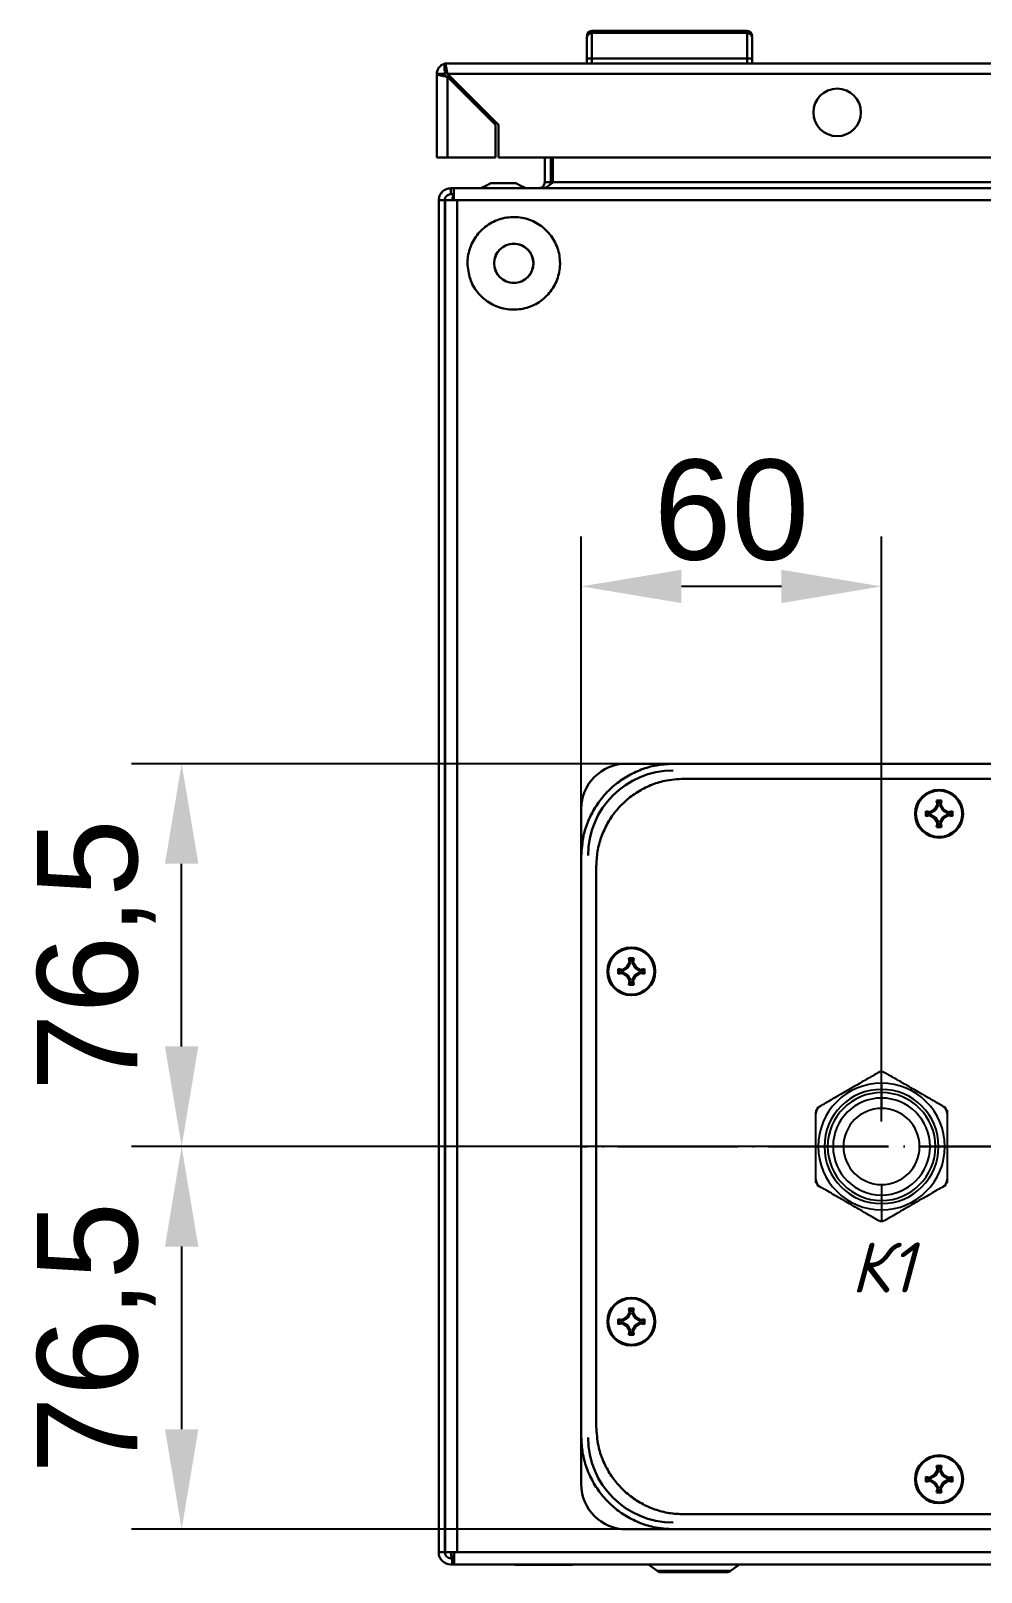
# Model space of a CAD drawing. Header units: millimetres. Extents: x 0 to 53000, y -591 to 24400.
# Drawn here: x 4504.2 to 4694.1, y 2102.2 to 2410.2 of the extents above; entities that cross this region are included whole.
import ezdxf

# ---------------------------------------------------------------- set-up
doc = ezdxf.new("R2010")
doc.units = ezdxf.units.MM
doc.linetypes.add('ACAD_ISO04W100', pattern=[30, 24, -3, 0, -3])
for name, color, linetype in [('MAIN-1', 7, 'Continuous'), ('MAIN-2', 7, 'Continuous'), ('размеры', 3, 'Continuous')]:
    doc.layers.add(name, color=color, linetype=linetype)
doc.layers.add('Осевые центральные', color=5, linetype='ACAD_ISO04W100', lineweight=30)
doc.layers.add('Основная', color=7, linetype='Continuous', lineweight=30)
doc.styles.get("Standard").update_dxf_attribs({"font": 'arial.ttf'})
doc.styles.add('текст', font='isocpeui.ttf')
doc.dimstyles.new('ISO2', dxfattribs={"dimtxt": 20, "dimasz": 20, "dimexe": 10, "dimexo": 5, "dimgap": 5, "dimtad": 1, "dimdec": 4, "dimdsep": 46, "dimlunit": 6, "dimtxsty": 'Standard', "dimcen": 20, "dimadec": 0, "dimazin": 0, "dimtfac": 1, "dimtdec": 4, "dimtmove": 0, "dimatfit": 3, "dimfxl": 1, "dimtolj": 1, "dimtzin": 0, "dimarcsym": 0})

# ---------------------------------------------------------------- blocks, each defined once
blk = doc.blocks.new('*U329')
at = {"layer": 'MAIN-1'}
for p, q in [((-4.62, 12.48), (-4.94, 12.29)), ((-4.3, 12.67), (-4.62, 12.48)), ((-3.98, 12.85), (-4.3, 12.67)), ((-3.66, 13.03), (-3.98, 12.85)), ((-3.35, 13.21), (-3.66, 13.03)), ((-3.04, 13.39), (-3.35, 13.21)), ((-2.73, 13.57), (-3.04, 13.39)), ((-2.43, 13.74), (-2.73, 13.57)), ((-2.12, 13.92), (-2.43, 13.74)), ((-1.82, 14.09), (-2.12, 13.92)), ((-1.52, 14.27), (-1.82, 14.09)), ((-1.22, 14.44), (-1.52, 14.27)), ((-0.93, 14.61), (-1.22, 14.44)), ((-0.64, 14.78), (-0.93, 14.61)), ((-0.35, 14.95), (-0.64, 14.78)), ((0, 12.66), (0, 14.95)), ((0, 12.66), (0, 7.61)), ((0.35, 14.95), (0.52, 14.85)), ((0.52, 14.85), (0.69, 14.75)), ((0.69, 14.75), (0.87, 14.65)), ((0.87, 14.65), (1.04, 14.54)), ((1.04, 14.54), (1.22, 14.44)), ((1.22, 14.44), (1.39, 14.34)), ((1.39, 14.34), (1.57, 14.24)), ((1.57, 14.24), (1.61, 14.22)), ((1.61, 14.22), (1.64, 14.2)), ((1.64, 14.2), (1.67, 14.18)), ((1.67, 14.18), (1.7, 14.16)), ((1.7, 14.16), (1.74, 14.14)), ((1.74, 14.14), (1.77, 14.12)), ((1.77, 14.12), (1.8, 14.11)), ((2.1, 13.93), (1.8, 14.11)), ((2.41, 13.75), (2.1, 13.93)), ((2.72, 13.58), (2.41, 13.75)), ((3.03, 13.4), (2.72, 13.58)), ((3.34, 13.22), (3.03, 13.4)), ((3.65, 13.04), (3.34, 13.22)), ((3.97, 12.86), (3.65, 13.04)), ((4.28, 12.67), (3.97, 12.86)), ((4.6, 12.49), (4.28, 12.67)), ((4.92, 12.3), (4.6, 12.49)), ((-10.09, 9.32), (-10.4, 9.14)), ((-9.78, 9.5), (-10.09, 9.32)), ((-9.47, 9.68), (-9.78, 9.5)), ((-9.15, 9.86), (-9.47, 9.68)), ((-8.83, 10.05), (-9.15, 9.86)), ((-8.51, 10.23), (-8.83, 10.05)), ((-8.19, 10.41), (-8.51, 10.23)), ((-7.87, 10.6), (-8.19, 10.41)), ((-7.55, 10.79), (-7.87, 10.6)), ((-7.22, 10.97), (-7.55, 10.79)), ((-6.9, 11.16), (-7.22, 10.97)), ((-6.57, 11.35), (-6.9, 11.16)), ((-6.24, 11.54), (-6.57, 11.35)), ((-5.92, 11.73), (-6.24, 11.54)), ((-5.59, 11.92), (-5.92, 11.73)), ((-5.26, 12.11), (-5.59, 11.92)), ((-4.94, 12.29), (-5.26, 12.11)), ((5.24, 12.12), (4.92, 12.3)), ((5.57, 11.93), (5.24, 12.12)), ((5.89, 11.74), (5.57, 11.93)), ((6.22, 11.56), (5.89, 11.74)), ((6.55, 11.37), (6.22, 11.56)), ((6.87, 11.18), (6.55, 11.37)), ((7.2, 10.99), (6.87, 11.18)), ((7.53, 10.8), (7.2, 10.99)), ((7.85, 10.61), (7.53, 10.8)), ((8.18, 10.42), (7.85, 10.61)), ((8.5, 10.24), (8.18, 10.42)), ((8.82, 10.05), (8.5, 10.24)), ((9.14, 9.87), (8.82, 10.05)), ((9.45, 9.69), (9.14, 9.87)), ((9.77, 9.51), (9.45, 9.69)), ((10.08, 9.33), (9.77, 9.51)), ((10.38, 9.15), (10.08, 9.33)), ((-13.12, 7.17), (-13.12, 7.12)), ((-13.12, 7.12), (-13.12, 7.06)), ((-13.12, 7.06), (-13.12, 7.01)), ((-13.12, 7.01), (-13.12, 6.95)), ((-13.12, 6.95), (-13.12, 6.9)), ((-13.12, 6.9), (-13.12, 6.84)), ((-13.12, 6.84), (-13.12, 6.78)), ((-13.12, 6.75), (-13.12, 6.78)), ((-13.12, 6.71), (-13.12, 6.75)), ((-13.12, 6.67), (-13.12, 6.71)), ((-13.12, 6.63), (-13.12, 6.67)), ((-13.12, 6.59), (-13.12, 6.63)), ((-13.12, 6.56), (-13.12, 6.59)), ((-13.12, 6.52), (-13.12, 6.56)), ((-13.12, 6.15), (-13.12, 6.52)), ((-12.77, 7.77), (-12.6, 7.87)), ((-12.6, 7.87), (-12.42, 7.97)), ((-12.42, 7.97), (-12.25, 8.07)), ((-12.25, 8.07), (-12.07, 8.17)), ((-12.07, 8.17), (-11.9, 8.28)), ((-11.9, 8.28), (-11.72, 8.38)), ((-11.72, 8.38), (-11.54, 8.48)), ((-11.54, 8.48), (-11.51, 8.5)), ((-11.51, 8.5), (-11.48, 8.52)), ((-11.48, 8.52), (-11.45, 8.54)), ((-11.45, 8.54), (-11.41, 8.56)), ((-11.41, 8.56), (-11.38, 8.58)), ((-11.38, 8.58), (-11.35, 8.59)), ((-11.35, 8.59), (-11.31, 8.61)), ((-11.01, 8.79), (-11.31, 8.61)), ((-10.71, 8.96), (-11.01, 8.79)), ((-10.4, 9.14), (-10.71, 8.96)), ((10.69, 8.97), (10.38, 9.15)), ((10.99, 8.8), (10.69, 8.97)), ((11.3, 8.62), (10.99, 8.8)), ((11.6, 8.45), (11.3, 8.62)), ((11.89, 8.28), (11.6, 8.45)), ((12.19, 8.11), (11.89, 8.28)), ((12.48, 7.94), (12.19, 8.11)), ((12.77, 7.77), (12.48, 7.94)), ((13.12, 7.17), (13.12, 6.81)), ((13.12, 6.81), (13.12, 6.44)), ((13.12, 6.44), (13.12, 6.07)), ((-13.12, 5.78), (-13.12, 6.15)), ((-13.12, 5.4), (-13.12, 5.78)), ((-13.12, 5.02), (-13.12, 5.4)), ((-13.12, 4.64), (-13.12, 5.02)), ((-13.12, 4.25), (-13.12, 4.64)), ((-13.12, 3.86), (-13.12, 4.25)), ((-13.12, 3.47), (-13.12, 3.86)), ((-13.12, 3.08), (-13.12, 3.47)), ((13.12, 6.07), (13.12, 5.7)), ((13.12, 5.7), (13.12, 5.32)), ((13.12, 5.32), (13.12, 4.94)), ((13.12, 4.94), (13.12, 4.56)), ((13.12, 4.56), (13.12, 4.17)), ((13.12, 4.17), (13.12, 3.79)), ((13.12, 3.79), (13.12, 3.39)), ((13.12, 3.39), (13.12, 3)), ((-13.12, 2.68), (-13.12, 3.08)), ((-13.12, 2.28), (-13.12, 2.68)), ((-13.12, 1.88), (-13.12, 2.28)), ((-13.12, 1.47), (-13.12, 1.88)), ((-13.12, 1.07), (-13.12, 1.47)), ((-13.12, 0.66), (-13.12, 1.07)), ((-13.12, 0.25), (-13.12, 0.66)), ((-13.12, -0.16), (-13.12, 0.25)), ((13.12, 3), (13.12, 2.6)), ((13.12, 2.6), (13.12, 2.2)), ((13.12, 2.2), (13.12, 1.8)), ((13.12, 1.8), (13.12, 1.39)), ((13.12, 1.39), (13.12, 0.98)), ((13.12, 0.98), (13.12, 0.57)), ((13.12, 0.57), (13.12, 0.16)), ((13.12, 0.16), (13.12, -0.25)), ((-13.12, -0.57), (-13.12, -0.16)), ((-13.12, -0.98), (-13.12, -0.57)), ((-13.12, -1.39), (-13.12, -0.98)), ((-13.12, -1.8), (-13.12, -1.39)), ((-13.12, -2.2), (-13.12, -1.8)), ((-13.12, -2.6), (-13.12, -2.2)), ((-13.12, -3), (-13.12, -2.6)), ((-13.12, -3.39), (-13.12, -3)), ((13.12, -0.25), (13.12, -0.66)), ((13.12, -0.66), (13.12, -1.07)), ((13.12, -1.07), (13.12, -1.47)), ((13.12, -1.47), (13.12, -1.88)), ((13.12, -1.88), (13.12, -2.28)), ((13.12, -2.28), (13.12, -2.68)), ((13.12, -2.68), (13.12, -3.08)), ((13.12, -3.08), (13.12, -3.47)), ((-13.12, -3.79), (-13.12, -3.39)), ((-13.12, -4.17), (-13.12, -3.79)), ((-13.12, -4.56), (-13.12, -4.17)), ((-13.12, -4.94), (-13.12, -4.56)), ((-13.12, -5.32), (-13.12, -4.94)), ((-13.12, -5.7), (-13.12, -5.32)), ((-13.12, -6.07), (-13.12, -5.7)), ((-13.12, -6.44), (-13.12, -6.07)), ((13.12, -3.47), (13.12, -3.86)), ((13.12, -3.86), (13.12, -4.25)), ((13.12, -4.25), (13.12, -4.64)), ((13.12, -4.64), (13.12, -5.02)), ((13.12, -5.02), (13.12, -5.4)), ((13.12, -5.4), (13.12, -5.78)), ((13.12, -5.78), (13.12, -6.15)), ((13.12, -6.15), (13.12, -6.52)), ((-13.12, -6.81), (-13.12, -6.44)), ((-13.12, -7.17), (-13.12, -6.81)), ((-12.44, -7.96), (-12.77, -7.77)), ((-12.11, -8.16), (-12.44, -7.96)), ((-11.77, -8.35), (-12.11, -8.16)), ((-11.43, -8.55), (-11.77, -8.35)), ((-11.08, -8.75), (-11.43, -8.55)), ((-10.74, -8.95), (-11.08, -8.75)), ((-10.39, -9.15), (-10.74, -8.95)), ((-10.03, -9.35), (-10.39, -9.15)), ((0, -7.61), (0, -12.66)), ((10.39, -9.15), (10.03, -9.35)), ((10.74, -8.95), (10.39, -9.15)), ((11.08, -8.75), (10.74, -8.95)), ((11.43, -8.55), (11.08, -8.75)), ((11.77, -8.35), (11.43, -8.55)), ((12.11, -8.16), (11.77, -8.35)), ((12.44, -7.96), (12.11, -8.16)), ((12.77, -7.77), (12.44, -7.96)), ((13.12, -6.52), (13.12, -6.56)), ((13.12, -6.56), (13.12, -6.59)), ((13.12, -6.59), (13.12, -6.63)), ((13.12, -6.63), (13.12, -6.67)), ((13.12, -6.67), (13.12, -6.71)), ((13.12, -6.71), (13.12, -6.75)), ((13.12, -6.75), (13.12, -6.78)), ((13.12, -6.78), (13.12, -6.84)), ((13.12, -6.84), (13.12, -6.9)), ((13.12, -6.9), (13.12, -6.95)), ((13.12, -6.95), (13.12, -7.01)), ((13.12, -7.01), (13.12, -7.06)), ((13.12, -7.06), (13.12, -7.12)), ((13.12, -7.12), (13.12, -7.17)), ((-9.68, -9.56), (-10.03, -9.35)), ((-9.32, -9.76), (-9.68, -9.56)), ((-8.96, -9.97), (-9.32, -9.76)), ((-8.6, -10.18), (-8.96, -9.97)), ((-8.23, -10.39), (-8.6, -10.18)), ((-7.86, -10.61), (-8.23, -10.39)), ((-7.49, -10.82), (-7.86, -10.61)), ((-7.12, -11.03), (-7.49, -10.82)), ((-6.75, -11.25), (-7.12, -11.03)), ((-6.37, -11.47), (-6.75, -11.25)), ((-6, -11.68), (-6.37, -11.47)), ((-5.62, -11.9), (-6, -11.68)), ((-5.25, -12.11), (-5.62, -11.9)), ((-4.89, -12.33), (-5.25, -12.11)), ((5.25, -12.11), (4.89, -12.33)), ((5.62, -11.9), (5.25, -12.11)), ((6, -11.68), (5.62, -11.9)), ((6.37, -11.47), (6, -11.68)), ((6.75, -11.25), (6.37, -11.47)), ((7.12, -11.03), (6.75, -11.25)), ((7.49, -10.82), (7.12, -11.03)), ((7.86, -10.61), (7.49, -10.82)), ((8.23, -10.39), (7.86, -10.61)), ((8.6, -10.18), (8.23, -10.39)), ((8.96, -9.97), (8.6, -10.18)), ((9.32, -9.76), (8.96, -9.97)), ((9.68, -9.56), (9.32, -9.76)), ((10.03, -9.35), (9.68, -9.56)), ((-4.52, -12.54), (-4.89, -12.33)), ((-4.16, -12.75), (-4.52, -12.54)), ((-3.8, -12.95), (-4.16, -12.75)), ((-3.44, -13.16), (-3.8, -12.95)), ((-3.08, -13.37), (-3.44, -13.16)), ((-2.73, -13.57), (-3.08, -13.37)), ((-2.38, -13.77), (-2.73, -13.57)), ((-2.03, -13.97), (-2.38, -13.77)), ((-1.69, -14.17), (-2.03, -13.97)), ((-1.35, -14.37), (-1.69, -14.17)), ((-1.01, -14.56), (-1.35, -14.37)), ((-0.68, -14.76), (-1.01, -14.56)), ((-0.35, -14.95), (-0.68, -14.76)), ((0, -12.66), (0, -14.95)), ((0.68, -14.76), (0.35, -14.95)), ((1.01, -14.56), (0.68, -14.76)), ((1.35, -14.37), (1.01, -14.56)), ((1.69, -14.17), (1.35, -14.37)), ((2.03, -13.97), (1.69, -14.17)), ((2.38, -13.77), (2.03, -13.97)), ((2.73, -13.57), (2.38, -13.77)), ((3.08, -13.37), (2.73, -13.57)), ((3.44, -13.16), (3.08, -13.37)), ((3.8, -12.95), (3.44, -13.16)), ((4.16, -12.75), (3.8, -12.95)), ((4.52, -12.54), (4.16, -12.75)), ((4.89, -12.33), (4.52, -12.54))]:
    blk.add_line(p, q, dxfattribs=at)
for radius, start, end in [(12.66, 90, 270), (14.95, 90, 91.3251), (14.95, 88.6749, 90), (12.66, 270, 90), (14.95, 148.6749, 151.325), (7.61, 90, 180), (7.61, 0, 90), (14.95, 28.675, 31.3251), (7.61, 180, 270), (7.61, 270, 0), (14.95, 208.6749, 211.3251), (14.95, 328.6749, 331.3251), (14.95, 268.6749, 270), (14.95, 270, 271.3251)]:
    blk.add_arc((0, 0), radius, start, end, dxfattribs=at)
at = {"layer": 'MAIN-2'}
for p, q in [((-0.91, 14.62), (-0.91, 14.62)), ((-0.35, 14.95), (-0.35, 14.95)), ((0, 12.66), (0, 12.66)), ((0.35, 14.95), (0.35, 14.95)), ((0.91, 14.62), (0.91, 14.62)), ((0, 11.41), (0, 11.41)), ((0, 10.78), (0, 10.78)), ((0, 9.69), (0, 9.69)), ((-13.12, 7.17), (-13.12, 7.17)), ((-13.12, 6.52), (-13.12, 6.52)), ((-12.77, 7.77), (-12.77, 7.77)), ((-12.2, 8.1), (-12.2, 8.1)), ((12.2, 8.1), (12.2, 8.1)), ((12.77, 7.77), (12.77, 7.77)), ((13.12, 7.17), (13.12, 7.17)), ((13.12, 6.52), (13.12, 6.52)), ((-7.61, 0), (-9.69, 0)), ((7.61, 0), (9.69, 0)), ((-13.12, -6.52), (-13.12, -6.52)), ((-13.12, -7.17), (-13.12, -7.17)), ((-12.77, -7.77), (-12.77, -7.77)), ((-12.2, -8.1), (-12.2, -8.1)), ((12.2, -8.1), (12.2, -8.1)), ((12.77, -7.77), (12.77, -7.77)), ((13.12, -6.52), (13.12, -6.52)), ((13.12, -7.17), (13.12, -7.17)), ((0, -9.69), (0, -9.69)), ((0, -10.78), (0, -10.78)), ((0, -11.41), (0, -11.41)), ((-0.91, -14.62), (-0.91, -14.62)), ((-0.35, -14.95), (-0.35, -14.95)), ((0, -12.66), (0, -12.66)), ((0.35, -14.95), (0.35, -14.95)), ((0.91, -14.62), (0.91, -14.62))]:
    blk.add_line(p, q, dxfattribs=at)
for centre, radius, start, end in [((0, 13.04), 1.82, 90, 120), ((0, 13.04), 1.82, 60, 90), ((0, 0), 11.41, 90, 270), ((0, 0), 10.78, 90, 270), ((0, 0), 9.69, 90, 180), ((0, 0), 11.41, 270, 90), ((0, 0), 10.78, 270, 90), ((0, 0), 9.69, 0, 90), ((-11.29, 6.52), 1.82, 120, 180), ((11.29, 6.52), 1.82, 0, 60), ((0, 0), 9.69, 180, 270), ((0, 0), 9.69, 270, 0), ((-11.29, -6.52), 1.82, 180, 240), ((11.29, -6.52), 1.82, 300, 0), ((0, -13.04), 1.82, 240, 270), ((0, -13.04), 1.82, 270, 300)]:
    blk.add_arc(centre, radius, start, end, dxfattribs=at)
blk = doc.blocks.new('*U328')
at = {"layer": 'Основная', "color": 0, "linetype": 'ByBlock', "lineweight": -2, "transparency": 16777216}
blk.add_blockref('*U329', (0, 0), dxfattribs=at)
blk = doc.blocks.new('*D331')
at = {"layer": 'Defpoints', "color": 0, "transparency": 16777216}
for p in [(4614.23, 2299.15), (4614.23, 2187.22), (4674.23, 2187.22)]:
    blk.add_point(p, dxfattribs=at)
at = {"layer": 'размеры', "color": 0, "lineweight": -2, "transparency": 16777216}
for p, q in [((4614.23, 2192.22), (4614.23, 2309.15)), ((4674.23, 2192.22), (4674.23, 2309.15)), ((4654.23, 2299.15), (4634.23, 2299.15))]:
    blk.add_line(p, q, dxfattribs=at)
at = {"layer": 'размеры', "color": 0, "transparency": 16777216}
for points in [[(4634.23, 2302.48), (4634.23, 2295.82), (4614.23, 2299.15)], [(4654.23, 2302.48), (4654.23, 2295.82), (4674.23, 2299.15)]]:
    blk.add_solid(points, dxfattribs=at)
at = {"layer": 'размеры', "color": 0, "transparency": 16777216, "insert": (4644.23, 2314.36), "char_height": 20, "attachment_point": 5}
blk.add_mtext('\\A1;60', dxfattribs=at)
blk = doc.blocks.new('*D332')
at = {"layer": 'Defpoints', "color": 0, "transparency": 16777216}
for p in [(4674.23, 2187.22), (4534.35, 2110.72), (4674.23, 2110.72)]:
    blk.add_point(p, dxfattribs=at)
at = {"layer": 'размеры', "color": 0, "lineweight": -2, "transparency": 16777216}
for p, q in [((4669.23, 2187.22), (4524.35, 2187.22)), ((4534.35, 2167.22), (4534.35, 2130.72)), ((4669.23, 2110.72), (4524.35, 2110.72))]:
    blk.add_line(p, q, dxfattribs=at)
at = {"layer": 'размеры', "color": 0, "transparency": 16777216}
for points in [[(4531.02, 2167.22), (4537.69, 2167.22), (4534.35, 2187.22)], [(4531.02, 2130.72), (4537.69, 2130.72), (4534.35, 2110.72)]]:
    blk.add_solid(points, dxfattribs=at)
at = {"layer": 'размеры', "color": 0, "transparency": 16777216, "insert": (4517.33, 2148.97), "char_height": 20, "attachment_point": 5, "rotation": 90}
blk.add_mtext('\\A1;76,5', dxfattribs=at)
blk = doc.blocks.new('*D333')
at = {"layer": 'Defpoints', "color": 0, "transparency": 16777216}
for p in [(4534.35, 2263.72), (4674.23, 2263.72), (4674.23, 2187.22)]:
    blk.add_point(p, dxfattribs=at)
at = {"layer": 'размеры', "color": 0, "lineweight": -2, "transparency": 16777216}
for p, q in [((4669.23, 2263.72), (4524.35, 2263.72)), ((4534.35, 2207.22), (4534.35, 2243.72)), ((4669.23, 2187.22), (4524.35, 2187.22))]:
    blk.add_line(p, q, dxfattribs=at)
at = {"layer": 'размеры', "color": 0, "transparency": 16777216}
for points in [[(4531.02, 2243.72), (4537.69, 2243.72), (4534.35, 2263.72)], [(4531.02, 2207.22), (4537.69, 2207.22), (4534.35, 2187.22)]]:
    blk.add_solid(points, dxfattribs=at)
at = {"layer": 'размеры', "color": 0, "transparency": 16777216, "insert": (4517.33, 2225.47), "char_height": 20, "attachment_point": 5, "rotation": 90}
blk.add_mtext('\\A1;76,5', dxfattribs=at)

msp = doc.modelspace()

# ---------------------------------------------------------------- linework, layer by layer
at = {"layer": 'Осевые центральные'}
msp.add_line((5157.22615, 2187.21677), (4614.22617, 2187.21677), dxfattribs=at)
at = {"layer": 'Основная', "linetype": 'Continuous'}
for p, q in [((4616.35346, 2410.18152), (4616.35346, 2409.78768)), ((4647.35345, 2410.18152), (4616.35346, 2410.18152)), ((4616.35346, 2409.78768), (4616.35346, 2404.68153)), ((4647.35345, 2409.78768), (4616.35346, 2409.78768)), ((4647.35345, 2409.78768), (4647.35345, 2410.18152)), ((4647.35345, 2404.68153), (4647.35345, 2409.78768)), ((4587.45346, 2403.68153), (4586.85345, 2403.68153)), ((4586.85345, 2403.59398), (4586.85345, 2403.68153)), ((4586.85345, 2402.18152), (4586.85345, 2403.59398)), ((5180.25345, 2403.68153), (4587.45346, 2403.68153)), ((4615.35344, 2404.47989), (4615.35344, 2403.68153)), ((4616.35346, 2403.68153), (4616.35346, 2404.68153)), ((4647.35345, 2404.68153), (4616.35346, 2404.68153)), ((4647.35345, 2403.68153), (4647.35345, 2404.68153)), ((4648.35345, 2403.68153), (4648.35345, 2404.47989)), ((4585.35344, 2401.58152), (4585.35344, 2384.88152)), ((4585.35344, 2401.58152), (4586.85345, 2401.58152)), ((4587.45346, 2401.58152), (5180.25345, 2401.58152)), ((4587.45346, 2401.58152), (4597.65345, 2391.38153)), ((4587.45346, 2384.88152), (4587.45346, 2400.98153)), ((4597.05344, 2391.38153), (4587.45346, 2400.98153)), ((4597.05344, 2384.88152), (4597.05344, 2391.38153)), ((4597.65345, 2391.38153), (4597.65345, 2384.88152)), ((4585.35344, 2384.88152), (4587.45346, 2384.88152)), ((4587.45346, 2384.88152), (4597.05344, 2384.88152)), ((4597.65345, 2384.88152), (5170.05346, 2384.88152)), ((4606.92615, 2384.88152), (4606.92615, 2379.91677)), ((4608.12617, 2379.91677), (4608.12617, 2384.88152)), ((4608.55043, 2384.88152), (4608.55043, 2379.91677)), ((4588.12616, 2378.71678), (4588.12616, 2377.51677)), ((4588.76256, 2378.71678), (4588.12616, 2378.71678)), ((5182.68976, 2378.71678), (4588.76256, 2378.71678)), ((4600.62615, 2379.71678), (4596.62617, 2379.71678)), ((4606.92615, 2379.91677), (4608.12617, 2379.91677)), ((4608.12617, 2379.91677), (4608.04397, 2379.50089)), ((4608.55043, 2379.91677), (5162.90188, 2379.91677)), ((4585.72615, 2376.31678), (4585.72615, 2106.11677)), ((4586.92617, 2376.31678), (4585.72615, 2376.31678)), ((4586.92617, 2376.31678), (4586.92617, 2106.11677)), ((4586.92617, 2376.31678), (4587.02615, 2376.31678)), ((4587.02615, 2376.31678), (4587.02615, 2106.11677)), ((4588.72617, 2376.31678), (4587.02615, 2376.31678)), ((4588.73854, 2377.51677), (4588.12616, 2377.51677)), ((4588.72617, 2376.31678), (4589.42616, 2376.31678)), ((4589.42616, 2376.31678), (4589.42616, 2106.11677)), ((5183.02617, 2376.31678), (4589.42616, 2376.31678)), ((4587.02615, 2325.21677), (4586.92617, 2325.21677)), ((4587.02615, 2325.21147), (4586.92617, 2325.21147)), ((4586.92617, 2317.71147), (4587.02615, 2317.71147)), ((4632.72617, 2263.71678), (4623.22617, 2263.71678)), ((5138.72615, 2263.71678), (4632.72617, 2263.71678)), ((4634.72617, 2260.71678), (5136.72615, 2260.71678)), ((4684.84539, 2254.59754), (4685.38584, 2255.51353)), ((4685.58783, 2255.4803), (4684.99296, 2254.44997)), ((4685.23652, 2256.37549), (4685.72616, 2256.37683)), ((4685.38584, 2255.51353), (4685.23652, 2256.37549)), ((4685.44257, 2256.20657), (4685.23652, 2256.37549)), ((4685.58783, 2255.4803), (4685.38584, 2255.51353)), ((4685.44257, 2256.20657), (4685.58783, 2255.4803)), ((4686.00974, 2256.20657), (4685.44257, 2256.20657)), ((4685.72616, 2256.37683), (4686.21581, 2256.37549)), ((4685.8645, 2255.4803), (4686.00974, 2256.20657)), ((4685.8645, 2255.4803), (4686.06647, 2255.51353)), ((4686.45935, 2254.44997), (4685.8645, 2255.4803)), ((4686.00974, 2256.20657), (4686.21581, 2256.37549)), ((4686.21581, 2256.37549), (4686.06647, 2255.51353)), ((4686.06647, 2255.51353), (4686.60692, 2254.59754)), ((4614.22617, 2254.71678), (4614.22617, 2245.21678)), ((4683.06745, 2254.20642), (4683.9294, 2254.05708)), ((4683.06745, 2253.22713), (4683.06745, 2254.20642)), ((4683.23637, 2254.00036), (4683.06745, 2254.20642)), ((4683.06745, 2253.22713), (4683.23637, 2253.43319)), ((4683.9294, 2253.37647), (4683.06745, 2253.22713)), ((4683.96263, 2253.85511), (4683.23637, 2254.00036)), ((4683.23637, 2254.00036), (4683.23637, 2253.43319)), ((4683.23637, 2253.43319), (4683.96263, 2253.57844)), ((4683.9294, 2254.05708), (4684.84539, 2254.59754)), ((4683.96263, 2253.85511), (4683.9294, 2254.05708)), ((4683.9294, 2253.37647), (4683.96263, 2253.57844)), ((4684.84539, 2252.83601), (4683.9294, 2253.37647)), ((4684.99296, 2254.44997), (4683.96263, 2253.85511)), ((4683.96263, 2253.57844), (4684.99296, 2252.98358)), ((4684.99296, 2254.44997), (4684.84539, 2254.59754)), ((4684.84539, 2252.83601), (4684.99296, 2252.98358)), ((4685.38584, 2251.92002), (4684.84539, 2252.83601)), ((4684.99296, 2252.98358), (4685.58783, 2251.95325)), ((4685.23652, 2251.05806), (4685.38584, 2251.92002)), ((4685.58783, 2251.95325), (4685.38584, 2251.92002)), ((4685.58783, 2251.95325), (4685.44257, 2251.22698)), ((4685.8645, 2251.95325), (4686.45935, 2252.98358)), ((4685.8645, 2251.95325), (4686.06647, 2251.92002)), ((4686.00974, 2251.22698), (4685.8645, 2251.95325)), ((4686.60692, 2252.83601), (4686.06647, 2251.92002)), ((4686.06647, 2251.92002), (4686.21581, 2251.05806)), ((4686.60692, 2254.59754), (4686.45935, 2254.44997)), ((4687.48968, 2253.85511), (4686.45935, 2254.44997)), ((4686.45935, 2252.98358), (4687.48968, 2253.57844)), ((4686.45935, 2252.98358), (4686.60692, 2252.83601)), ((4686.60692, 2254.59754), (4687.52292, 2254.05708)), ((4687.52292, 2253.37647), (4686.60692, 2252.83601)), ((4687.52292, 2254.05708), (4687.48968, 2253.85511)), ((4688.21595, 2254.00036), (4687.48968, 2253.85511)), ((4687.48968, 2253.57844), (4687.52292, 2253.37647)), ((4687.48968, 2253.57844), (4688.21595, 2253.43319)), ((4687.52292, 2254.05708), (4688.38488, 2254.20642)), ((4688.38488, 2253.22713), (4687.52292, 2253.37647)), ((4688.38488, 2254.20642), (4688.21595, 2254.00036)), ((4688.21595, 2253.43319), (4688.21595, 2254.00036)), ((4688.21595, 2253.43319), (4688.38488, 2253.22713)), ((4688.38488, 2254.20642), (4688.38488, 2253.22713)), ((4685.44257, 2251.22698), (4685.23652, 2251.05806)), ((4685.72616, 2251.05672), (4685.23652, 2251.05806)), ((4685.44257, 2251.22698), (4686.00974, 2251.22698)), ((4686.21581, 2251.05806), (4685.72616, 2251.05672)), ((4686.21581, 2251.05806), (4686.00974, 2251.22698)), ((4614.22617, 2245.21678), (4614.22617, 2129.21677)), ((4617.22616, 2131.21678), (4617.22616, 2243.21677)), ((4623.34538, 2223.09754), (4623.88584, 2224.01354)), ((4624.08782, 2223.9803), (4623.49296, 2222.94997)), ((4623.73651, 2224.87549), (4624.22616, 2224.87683)), ((4623.88584, 2224.01354), (4623.73651, 2224.87549)), ((4623.73651, 2224.87549), (4623.94256, 2224.70657)), ((4624.08782, 2223.9803), (4623.88584, 2224.01354)), ((4623.94256, 2224.70657), (4624.08782, 2223.9803)), ((4624.50976, 2224.70657), (4623.94256, 2224.70657)), ((4624.22616, 2224.87683), (4624.71581, 2224.87549)), ((4624.3645, 2223.9803), (4624.50976, 2224.70657)), ((4624.3645, 2223.9803), (4624.56647, 2224.01354)), ((4624.95935, 2222.94997), (4624.3645, 2223.9803)), ((4624.50976, 2224.70657), (4624.71581, 2224.87549)), ((4624.71581, 2224.87549), (4624.56647, 2224.01354)), ((4624.56647, 2224.01354), (4625.10694, 2223.09754)), ((4621.56743, 2222.70642), (4622.42941, 2222.55708)), ((4621.56743, 2221.72713), (4621.56743, 2222.70642)), ((4621.73635, 2222.50036), (4621.56743, 2222.70642)), ((4621.56743, 2221.72713), (4621.73635, 2221.93319)), ((4622.42941, 2221.87647), (4621.56743, 2221.72713)), ((4622.46264, 2222.35511), (4621.73635, 2222.50036)), ((4621.73635, 2222.50036), (4621.73635, 2221.93319)), ((4621.73635, 2221.93319), (4622.46264, 2222.07844)), ((4622.42941, 2222.55708), (4623.34538, 2223.09754)), ((4622.46264, 2222.35511), (4622.42941, 2222.55708)), ((4622.42941, 2221.87647), (4622.46264, 2222.07844)), ((4623.34538, 2221.33601), (4622.42941, 2221.87647)), ((4623.49296, 2222.94997), (4622.46264, 2222.35511)), ((4622.46264, 2222.07844), (4623.49296, 2221.48358)), ((4623.49296, 2222.94997), (4623.34538, 2223.09754)), ((4623.34538, 2221.33601), (4623.49296, 2221.48358)), ((4623.88584, 2220.42002), (4623.34538, 2221.33601)), ((4623.49296, 2221.48358), (4624.08782, 2220.45325)), ((4624.3645, 2220.45325), (4624.95935, 2221.48358)), ((4625.10694, 2221.33601), (4624.56647, 2220.42002)), ((4625.10694, 2223.09754), (4624.95935, 2222.94997)), ((4625.98968, 2222.35511), (4624.95935, 2222.94997)), ((4624.95935, 2221.48358), (4625.98968, 2222.07844)), ((4624.95935, 2221.48358), (4625.10694, 2221.33601)), ((4625.10694, 2223.09754), (4626.02291, 2222.55708)), ((4626.02291, 2221.87647), (4625.10694, 2221.33601)), ((4626.02291, 2222.55708), (4625.98968, 2222.35511)), ((4626.71596, 2222.50036), (4625.98968, 2222.35511)), ((4625.98968, 2222.07844), (4626.02291, 2221.87647)), ((4625.98968, 2222.07844), (4626.71596, 2221.93319)), ((4626.02291, 2222.55708), (4626.88488, 2222.70642)), ((4626.88488, 2221.72713), (4626.02291, 2221.87647)), ((4626.88488, 2222.70642), (4626.71596, 2222.50036)), ((4626.71596, 2221.93319), (4626.71596, 2222.50036)), ((4626.71596, 2221.93319), (4626.88488, 2221.72713)), ((4626.88488, 2222.70642), (4626.88488, 2221.72713)), ((4623.73651, 2219.55806), (4623.88584, 2220.42002)), ((4623.94256, 2219.72698), (4623.73651, 2219.55806)), ((4624.22616, 2219.55672), (4623.73651, 2219.55806)), ((4624.08782, 2220.45325), (4623.88584, 2220.42002)), ((4624.08782, 2220.45325), (4623.94256, 2219.72698)), ((4623.94256, 2219.72698), (4624.50976, 2219.72698)), ((4624.71581, 2219.55806), (4624.22616, 2219.55672)), ((4624.3645, 2220.45325), (4624.56647, 2220.42002)), ((4624.50976, 2219.72698), (4624.3645, 2220.45325)), ((4624.50976, 2219.72698), (4624.71581, 2219.55806)), ((4624.56647, 2220.42002), (4624.71581, 2219.55806)), ((4623.34538, 2153.09754), (4623.88584, 2154.01353)), ((4624.08782, 2153.9803), (4623.49296, 2152.94997)), ((4623.73651, 2154.87549), (4624.22616, 2154.87683)), ((4623.88584, 2154.01353), (4623.73651, 2154.87549)), ((4623.94256, 2154.70656), (4623.73651, 2154.87549)), ((4624.08782, 2153.9803), (4623.88584, 2154.01353)), ((4623.94256, 2154.70656), (4624.08782, 2153.9803)), ((4624.50976, 2154.70656), (4623.94256, 2154.70656)), ((4624.22616, 2154.87683), (4624.71581, 2154.87549)), ((4624.3645, 2153.9803), (4624.50976, 2154.70656)), ((4624.3645, 2153.9803), (4624.56647, 2154.01353)), ((4624.95935, 2152.94997), (4624.3645, 2153.9803)), ((4624.50976, 2154.70656), (4624.71581, 2154.87549)), ((4624.71581, 2154.87549), (4624.56647, 2154.01353)), ((4624.56647, 2154.01353), (4625.10694, 2153.09754)), ((4621.56743, 2152.70642), (4622.42941, 2152.55709)), ((4621.56743, 2151.72713), (4621.56743, 2152.70642)), ((4621.73635, 2152.50036), (4621.56743, 2152.70642)), ((4621.56743, 2151.72713), (4621.73635, 2151.93319)), ((4622.42941, 2151.87647), (4621.56743, 2151.72713)), ((4622.46264, 2152.35511), (4621.73635, 2152.50036)), ((4621.73635, 2152.50036), (4621.73635, 2151.93319)), ((4621.73635, 2151.93319), (4622.46264, 2152.07844)), ((4622.42941, 2152.55709), (4623.34538, 2153.09754)), ((4622.46264, 2152.35511), (4622.42941, 2152.55709)), ((4622.42941, 2151.87647), (4622.46264, 2152.07844)), ((4623.34538, 2151.33601), (4622.42941, 2151.87647)), ((4623.49296, 2152.94997), (4622.46264, 2152.35511)), ((4622.46264, 2152.07844), (4623.49296, 2151.48358)), ((4623.49296, 2152.94997), (4623.34538, 2153.09754)), ((4623.34538, 2151.33601), (4623.49296, 2151.48358)), ((4623.88584, 2150.42001), (4623.34538, 2151.33601)), ((4623.49296, 2151.48358), (4624.08782, 2150.45325)), ((4623.73651, 2149.55806), (4623.88584, 2150.42001)), ((4624.08782, 2150.45325), (4623.88584, 2150.42001)), ((4624.08782, 2150.45325), (4623.94256, 2149.72698)), ((4624.3645, 2150.45325), (4624.95935, 2151.48358)), ((4624.3645, 2150.45325), (4624.56647, 2150.42001)), ((4624.50976, 2149.72698), (4624.3645, 2150.45325)), ((4625.10694, 2151.33601), (4624.56647, 2150.42001)), ((4624.56647, 2150.42001), (4624.71581, 2149.55806)), ((4625.10694, 2153.09754), (4624.95935, 2152.94997)), ((4625.98968, 2152.35511), (4624.95935, 2152.94997)), ((4624.95935, 2151.48358), (4625.98968, 2152.07844)), ((4624.95935, 2151.48358), (4625.10694, 2151.33601)), ((4625.10694, 2153.09754), (4626.02291, 2152.55709)), ((4626.02291, 2151.87647), (4625.10694, 2151.33601)), ((4626.02291, 2152.55709), (4625.98968, 2152.35511)), ((4626.71596, 2152.50036), (4625.98968, 2152.35511)), ((4625.98968, 2152.07844), (4626.02291, 2151.87647)), ((4625.98968, 2152.07844), (4626.71596, 2151.93319)), ((4626.02291, 2152.55709), (4626.88488, 2152.70642)), ((4626.88488, 2151.72713), (4626.02291, 2151.87647)), ((4626.88488, 2152.70642), (4626.71596, 2152.50036)), ((4626.71596, 2151.93319), (4626.71596, 2152.50036)), ((4626.71596, 2151.93319), (4626.88488, 2151.72713)), ((4626.88488, 2152.70642), (4626.88488, 2151.72713)), ((4623.94256, 2149.72698), (4623.73651, 2149.55806)), ((4624.22616, 2149.55671), (4623.73651, 2149.55806)), ((4623.94256, 2149.72698), (4624.50976, 2149.72698)), ((4624.71581, 2149.55806), (4624.22616, 2149.55671)), ((4624.71581, 2149.55806), (4624.50976, 2149.72698)), ((4614.22617, 2129.21677), (4614.22617, 2119.71677)), ((4684.84539, 2121.59754), (4685.38584, 2122.51354)), ((4685.58783, 2122.4803), (4684.99296, 2121.44997)), ((4685.23652, 2123.37549), (4685.72616, 2123.37683)), ((4685.38584, 2122.51354), (4685.23652, 2123.37549)), ((4685.44257, 2123.20657), (4685.23652, 2123.37549)), ((4685.58783, 2122.4803), (4685.38584, 2122.51354)), ((4685.44257, 2123.20657), (4685.58783, 2122.4803)), ((4686.00974, 2123.20657), (4685.44257, 2123.20657)), ((4685.72616, 2123.37683), (4686.21581, 2123.37549)), ((4685.8645, 2122.4803), (4686.00974, 2123.20657)), ((4685.8645, 2122.4803), (4686.06647, 2122.51354)), ((4686.45935, 2121.44997), (4685.8645, 2122.4803)), ((4686.00974, 2123.20657), (4686.21581, 2123.37549)), ((4686.21581, 2123.37549), (4686.06647, 2122.51354)), ((4686.06647, 2122.51354), (4686.60692, 2121.59754)), ((4683.06745, 2121.20642), (4683.9294, 2121.05708)), ((4683.06745, 2120.22713), (4683.06745, 2121.20642)), ((4683.23637, 2121.00036), (4683.06745, 2121.20642)), ((4683.06745, 2120.22713), (4683.23637, 2120.43319)), ((4683.9294, 2120.37646), (4683.06745, 2120.22713)), ((4683.96263, 2120.85511), (4683.23637, 2121.00036)), ((4683.23637, 2121.00036), (4683.23637, 2120.43319)), ((4683.23637, 2120.43319), (4683.96263, 2120.57844)), ((4683.9294, 2121.05708), (4684.84539, 2121.59754)), ((4683.96263, 2120.85511), (4683.9294, 2121.05708)), ((4683.9294, 2120.37646), (4683.96263, 2120.57844)), ((4684.84539, 2119.83601), (4683.9294, 2120.37646)), ((4684.99296, 2121.44997), (4683.96263, 2120.85511)), ((4683.96263, 2120.57844), (4684.99296, 2119.98358)), ((4684.99296, 2121.44997), (4684.84539, 2121.59754)), ((4684.84539, 2119.83601), (4684.99296, 2119.98358)), ((4685.38584, 2118.92002), (4684.84539, 2119.83601)), ((4684.99296, 2119.98358), (4685.58783, 2118.95325)), ((4685.8645, 2118.95325), (4686.45935, 2119.98358)), ((4686.60692, 2119.83601), (4686.06647, 2118.92002)), ((4686.60692, 2121.59754), (4686.45935, 2121.44997)), ((4687.48968, 2120.85511), (4686.45935, 2121.44997)), ((4686.45935, 2119.98358), (4687.48968, 2120.57844)), ((4686.45935, 2119.98358), (4686.60692, 2119.83601)), ((4686.60692, 2121.59754), (4687.52292, 2121.05708)), ((4687.52292, 2120.37646), (4686.60692, 2119.83601)), ((4687.52292, 2121.05708), (4687.48968, 2120.85511)), ((4688.21595, 2121.00036), (4687.48968, 2120.85511)), ((4687.48968, 2120.57844), (4687.52292, 2120.37646)), ((4687.48968, 2120.57844), (4688.21595, 2120.43319)), ((4687.52292, 2121.05708), (4688.38488, 2121.20642)), ((4688.38488, 2120.22713), (4687.52292, 2120.37646)), ((4688.38488, 2121.20642), (4688.21595, 2121.00036)), ((4688.21595, 2120.43319), (4688.21595, 2121.00036)), ((4688.21595, 2120.43319), (4688.38488, 2120.22713)), ((4688.38488, 2121.20642), (4688.38488, 2120.22713)), ((4685.23652, 2118.05806), (4685.38584, 2118.92002)), ((4685.44257, 2118.22699), (4685.23652, 2118.05806)), ((4685.72616, 2118.05672), (4685.23652, 2118.05806)), ((4685.58783, 2118.95325), (4685.38584, 2118.92002)), ((4685.58783, 2118.95325), (4685.44257, 2118.22699)), ((4685.44257, 2118.22699), (4686.00974, 2118.22699)), ((4686.21581, 2118.05806), (4685.72616, 2118.05672)), ((4685.8645, 2118.95325), (4686.06647, 2118.92002)), ((4686.00974, 2118.22699), (4685.8645, 2118.95325)), ((4686.21581, 2118.05806), (4686.00974, 2118.22699)), ((4686.06647, 2118.92002), (4686.21581, 2118.05806)), ((5136.72615, 2113.71678), (4634.72617, 2113.71678)), ((4632.72617, 2110.71677), (4623.22617, 2110.71677)), ((4632.72617, 2110.71677), (5138.72615, 2110.71677)), ((4586.92617, 2106.11677), (4585.72615, 2106.11677)), ((4587.02615, 2106.11677), (4586.92617, 2106.11677)), ((4588.82615, 2106.11677), (4587.02615, 2106.11677)), ((4588.12616, 2104.91678), (4588.38726, 2104.91678)), ((4588.38726, 2103.71677), (4588.38726, 2104.91678)), ((4588.38726, 2104.91678), (4588.82615, 2104.91678)), ((4588.82615, 2106.11677), (4588.82615, 2103.71677)), ((4589.42616, 2106.11677), (4588.82615, 2106.11677)), ((4589.42616, 2106.11677), (5183.27615, 2106.11677)), ((4588.12616, 2103.71677), (4588.38726, 2103.71677)), ((4588.82615, 2103.71677), (4588.38726, 2103.71677)), ((4588.82615, 2103.71677), (5182.93724, 2103.71677)), ((4600.97582, 2103.71677), (4600.97582, 2103.65109)), ((4600.97614, 2103.71677), (4600.97614, 2103.65109)), ((4600.97614, 2103.65109), (4612.47615, 2103.65109)), ((4612.47615, 2103.65109), (4612.47615, 2103.71677)), ((4627.63858, 2103.71677), (4629.37949, 2102.41109)), ((4629.37949, 2102.41109), (4636.72616, 2102.41109)), ((4636.72616, 2102.41109), (4644.07282, 2102.41109)), ((4644.07282, 2102.41109), (4645.81374, 2103.71677))]:
    msp.add_line(p, q, dxfattribs=at)
at = {"layer": 'Основная', "linetype": 'Continuous', "flags": 128}
for points in [[(4596.12614, 2379.71678), (4595.12616, 2379.21677), (4594.12617, 2378.71678)], [(4603.12617, 2378.71678), (4602.12616, 2379.21677), (4601.12617, 2379.71678)], [(4601.12617, 2379.71678), (4601.12617, 2379.71678)]]:
    msp.add_lwpolyline(points, dxfattribs=at)
at = {"layer": 'Основная', "linetype": 'Continuous'}
for centre, radius in [((4665.35345, 2393.88152), 4.75), ((4600.72616, 2363.71677), 3.93507), ((4600.72616, 2363.71677), 3.92157), ((4685.72616, 2253.71677), 4.78654), ((4685.72616, 2253.71677), 4.62169), ((4624.22616, 2222.21677), 4.78654), ((4624.22616, 2222.21677), 4.62169), ((4624.22616, 2152.21677), 4.78654), ((4624.22616, 2152.21677), 4.62169), ((4685.72616, 2120.71677), 4.78654), ((4685.72616, 2120.71677), 4.62169)]:
    msp.add_circle(centre, radius, dxfattribs=at)
for centre, radius, start, end in [((4616.31561, 2408.82538), 0.96305, 87.7478445, 177.5558687), ((4616.35345, 2409.18152), 1, 90, 180), ((4647.35345, 2409.18152), 1, 0, 90), ((4647.39128, 2408.82538), 0.96304, 2.4437424, 92.2516935), ((4587.45345, 2401.58152), 2.1, 106.6015496, 180), ((4587.45345, 2401.58152), 0.6, 126.8818189, 180), ((4623.22616, 2254.71677), 9, 90, 180), ((4632.57616, 2245.36677), 17, 90, 180), ((4632.57616, 2129.06677), 17, 180, 270), ((4623.22616, 2119.71677), 9, 180, 270), ((4588.12616, 2106.11677), 2.4, 180, 270), ((4588.12616, 2106.11677), 1.2, 180, 270), ((4630.15949, 2103.45109), 1.3, 233.1301024, 270), ((4643.29283, 2103.45109), 1.3, 270, 306.8698976)]:
    msp.add_arc(centre, radius, start, end, dxfattribs=at)
for points, knots in [([(4615.35344, 2404.47989), (4615.35344, 2405.42448), (4615.35344, 2407.31366), (4615.35344, 2408.34885), (4615.35344, 2408.86645)], [0, 0, 0, 0, 0.500000689, 1, 1, 1, 1]), ([(4648.35345, 2404.47989), (4648.35345, 2405.42448), (4648.35345, 2407.31366), (4648.35345, 2408.34885), (4648.35345, 2408.86645)], [0, 0, 0, 0, 0.500000689, 1, 1, 1, 1]), ([(4586.85345, 2403.68153), (4586.90052, 2403.65372), (4586.9913, 2403.6001), (4587.12559, 2403.1989), (4587.25659, 2402.63802), (4587.36608, 2402.06168), (4587.43152, 2401.70209), (4587.45346, 2401.58152)], [0, 0, 0, 0, 0.235056827, 0.45334043, 0.671616261, 0.88989216, 1, 1, 1, 1]), ([(4615.35344, 2404.47989), (4615.35871, 2404.49587), (4615.36866, 2404.52605), (4615.45789, 2404.57551), (4615.60281, 2404.61862), (4615.79537, 2404.64936), (4616.02841, 2404.67437), (4616.22458, 2404.67869), (4616.35346, 2404.68153)], [0, 0, 0, 0, 0.15059269, 0.284326576, 0.500446212, 0.630556869, 0.757293273, 1, 1, 1, 1]), ([(4647.35345, 2404.68153), (4647.48234, 2404.67869), (4647.67852, 2404.67437), (4647.91156, 2404.64936), (4648.10412, 2404.61862), (4648.249, 2404.57549), (4648.33827, 2404.52606), (4648.34819, 2404.49587), (4648.35345, 2404.47989)], [0, 0, 0, 0, 0.2427400638, 0.3694609103, 0.4995726372, 0.7157108241, 0.8494265739, 1, 1, 1, 1]), ([(4587.45346, 2400.98153), (4587.19478, 2401.02859), (4586.69588, 2401.11937), (4586.0529, 2401.2537), (4585.59198, 2401.38465), (4585.37843, 2401.49417), (4585.35971, 2401.55959), (4585.35344, 2401.58152)], [0, 0, 0, 0, 0.235056426, 0.453342722, 0.671617379, 0.889888771, 1, 1, 1, 1]), ([(4587.45346, 2401.58152), (4587.40345, 2401.66014), (4587.30343, 2401.81739), (4587.15345, 2402.01571), (4587.00343, 2402.15446), (4586.90345, 2402.1725), (4586.85345, 2402.18152)], [0, 0, 0, 0, 0.250007711, 0.500011554, 0.749993481, 1, 1, 1, 1]), ([(4586.85345, 2401.58152), (4586.86246, 2401.53153), (4586.88048, 2401.43153), (4587.01928, 2401.28151), (4587.21757, 2401.13152), (4587.37483, 2401.03152), (4587.45346, 2400.98153)], [0, 0, 0, 0, 0.250003121, 0.500003614, 0.749996879, 1, 1, 1, 1]), ([(4585.72615, 2376.31678), (4585.76222, 2376.63127), (4585.83437, 2377.26025), (4586.38938, 2378.05355), (4587.18268, 2378.60855), (4587.81167, 2378.6807), (4588.12616, 2378.71678)], [0, 0, 0, 0, 0.249997828, 0.499998049, 0.749998271, 1, 1, 1, 1]), ([(4588.76256, 2378.71678), (4588.75953, 2378.6807), (4588.75348, 2378.60855), (4588.74434, 2378.05355), (4588.73526, 2377.26025), (4588.7292, 2376.63127), (4588.72617, 2376.31678)], [0, 0, 0, 0, 0.2500016712, 0.5000019894, 0.7500022302, 1, 1, 1, 1]), ([(4596.62617, 2379.71678), (4596.57002, 2379.71678), (4596.45788, 2379.71678), (4596.30591, 2379.71678), (4596.19078, 2379.71678), (4596.13308, 2379.71678), (4596.128, 2379.71678), (4596.12614, 2379.71678)], [0, 0, 0, 0, 0.214279924, 0.427925141, 0.652892286, 0.873155619, 1, 1, 1, 1]), ([(4601.12617, 2379.71678), (4601.12059, 2379.71678), (4601.10945, 2379.71678), (4601.03855, 2379.71678), (4600.94848, 2379.71678), (4600.83649, 2379.71678), (4600.71674, 2379.71678), (4600.64394, 2379.71678), (4600.62615, 2379.71678)], [0, 0, 0, 0, 0.213404877, 0.426776901, 0.530610279, 0.721051619, 0.931812484, 1, 1, 1, 1]), ([(4605.72616, 2378.71678), (4605.93191, 2378.74846), (4606.34397, 2378.8119), (4606.82602, 2379.28599), (4606.89246, 2379.70456), (4606.92615, 2379.91677)], [0, 0, 0, 0, 0.329626183, 0.660124759, 1, 1, 1, 1]), ([(4608.55043, 2379.91677), (4608.31005, 2379.71101), (4607.82866, 2379.29896), (4607.09952, 2378.8169), (4606.61049, 2378.75046), (4606.36256, 2378.71678)], [0, 0, 0, 0, 0.3296328292, 0.6601269332, 1, 1, 1, 1]), ([(4586.92617, 2376.31678), (4586.94421, 2376.47402), (4586.98028, 2376.7885), (4587.25777, 2377.18516), (4587.65442, 2377.46266), (4587.96891, 2377.49873), (4588.12616, 2377.51677)], [0, 0, 0, 0, 0.249996124, 0.49999389, 0.749996076, 1, 1, 1, 1]), ([(4588.42615, 2376.31678), (4588.45418, 2376.47402), (4588.51025, 2376.7885), (4588.59435, 2377.18516), (4588.67845, 2377.46266), (4588.73452, 2377.49873), (4588.76256, 2377.51677)], [0, 0, 0, 0, 0.249996094, 0.499994079, 0.749996347, 1, 1, 1, 1]), ([(4591.47615, 2363.71678), (4591.57843, 2362.67663), (4591.78299, 2360.59635), (4593.37748, 2357.8277), (4595.72566, 2355.72304), (4598.65764, 2354.51957), (4601.81746, 2354.35307), (4604.8557, 2355.24207), (4607.42793, 2357.08726), (4609.24486, 2359.67715), (4609.90479, 2362.03333), (4610.03084, 2364.42644), (4609.6222, 2366.83893), (4608.08744, 2369.60537), (4605.72327, 2371.71065), (4602.79561, 2372.91395), (4599.63448, 2373.08049), (4596.59712, 2372.19148), (4594.02271, 2370.34634), (4592.21368, 2367.75619), (4591.53097, 2365.40082), (4591.48671, 2364.04119), (4591.47615, 2363.71678)], [0, 0, 0, 0, 0.053686265, 0.10737235, 0.161058784, 0.214744847, 0.268431133, 0.3221173, 0.375803598, 0.429489788, 0.483176005, 0.500000034, 0.553686213, 0.607372435, 0.661058484, 0.714745073, 0.768430844, 0.822117505, 0.875803385, 0.929489871, 0.983176072, 1, 1, 1, 1]), ([(4632.72617, 2263.71678), (4631.68391, 2263.66458), (4629.59938, 2263.56018), (4626.55989, 2262.74903), (4623.70083, 2261.46443), (4621.09489, 2259.71799), (4618.82808, 2257.55438), (4616.94884, 2255.0483), (4615.53556, 2252.26089), (4614.46126, 2248.97468), (4614.31119, 2246.57579), (4614.22617, 2245.21678)], [0, 0, 0, 0, 0.107634723, 0.215272763, 0.322858053, 0.430456776, 0.537893928, 0.645341966, 0.752590615, 0.859837406, 1, 1, 1, 1]), ([(4617.22616, 2243.21677), (4617.27542, 2244.20177), (4617.37394, 2246.17178), (4618.14051, 2249.04465), (4619.35327, 2251.74802), (4621.00338, 2254.21228), (4623.04743, 2256.35599), (4625.41582, 2258.13607), (4628.05372, 2259.47458), (4631.16618, 2260.49328), (4633.43863, 2260.63594), (4634.72617, 2260.71678)], [0, 0, 0, 0, 0.107533061, 0.215069029, 0.322600959, 0.430139202, 0.537495668, 0.644855621, 0.752237054, 0.859619708, 1, 1, 1, 1]), ([(4614.22617, 2129.21677), (4614.27822, 2128.17529), (4614.38231, 2126.09232), (4615.19243, 2123.05479), (4616.47571, 2120.19729), (4618.22074, 2117.59106), (4620.38381, 2115.32272), (4622.89018, 2113.44191), (4625.6777, 2112.02796), (4628.96515, 2110.95311), (4631.36551, 2110.80227), (4632.72617, 2110.71677)], [0, 0, 0, 0, 0.107554782, 0.215111313, 0.322638618, 0.430178054, 0.537683067, 0.645197176, 0.752431189, 0.859664484, 1, 1, 1, 1]), ([(4634.72617, 2113.71678), (4633.74125, 2113.76604), (4631.77138, 2113.86458), (4628.89858, 2114.63108), (4626.19507, 2115.84373), (4623.73087, 2117.49392), (4621.58721, 2119.53774), (4619.80729, 2121.9059), (4618.46871, 2124.54355), (4617.44968, 2127.65618), (4617.307, 2129.92892), (4617.22616, 2131.21678)], [0, 0, 0, 0, 0.107525323, 0.215054474, 0.3225933, 0.430138896, 0.537481457, 0.644827166, 0.752206263, 0.859585993, 1, 1, 1, 1]), ([(4588.51508, 2104.91678), (4588.48684, 2104.93481), (4588.43035, 2104.97089), (4588.34562, 2105.24839), (4588.26089, 2105.64505), (4588.20441, 2105.95953), (4588.17617, 2106.11677)], [0, 0, 0, 0, 0.250003652, 0.500005918, 0.750003904, 1, 1, 1, 1]), ([(4588.28539, 2104.97312), (4588.27723, 2105.04668), (4588.24083, 2105.37454), (4588.20441, 2105.79254), (4588.17617, 2106.11677)], [0, 0, 0, 0, 0.22436317, 1, 1, 1, 1]), ([(4630.1595, 2102.15109), (4630.24721, 2102.15109), (4630.38214, 2102.15109), (4631.20099, 2102.15109), (4632.0485, 2102.15109), (4633.10052, 2102.15109), (4634.62935, 2102.15109), (4635.9001, 2102.15109), (4636.72616, 2102.15109)], [0, 0, 0, 0, 0.239455909, 0.368358845, 0.499999016, 0.631639187, 0.760542123, 1, 1, 1, 1]), ([(4636.72616, 2102.15109), (4637.55222, 2102.15109), (4638.82296, 2102.15109), (4640.35179, 2102.15109), (4641.40382, 2102.15109), (4642.25131, 2102.15109), (4643.07017, 2102.15109), (4643.2051, 2102.15109), (4643.29282, 2102.15109)], [0, 0, 0, 0, 0.2394566391, 0.3683609633, 0.5000012367, 0.6316405959, 0.7605436326, 1, 1, 1, 1])]:
    msp.add_open_spline(points, degree=3, knots=knots, dxfattribs=at)

# ---------------------------------------------------------------- block references
at = {"layer": 'Основная'}
msp.add_blockref('*U328', (4674.22617, 2187.21677), dxfattribs=at)

# ---------------------------------------------------------------- texts
at = {"layer": 'Основная', "insert": (4674.39903, 2168.04747), "char_height": 10, "attachment_point": 2, "style": 'текст'}
msp.add_mtext_dynamic_manual_height_columns('К1', width=17.5254158, gutter_width=15, heights=[0], dxfattribs=at)

# ---------------------------------------------------------------- dimensions: what is measured, and where the dimension line sits
at = {"layer": 'размеры'}
dim = msp.add_linear_dim(base=(4614.22617, 2299.15113), p1=(4674.22617, 2187.21677), p2=(4614.22617, 2187.21677), dimstyle='ISO2', dxfattribs=at)
dim.commit()
dim.dimension.update_dxf_attribs({"geometry": '*D331', "text_midpoint": (4644.22617, 2314.36259)})
for base, p2, picture, middle in [((4534.35348, 2263.71678), (4674.22617, 2263.71678), '*D333', (4517.33439, 2225.46677)), ((4534.35348, 2110.71677), (4674.22617, 2110.71677), '*D332', (4517.33439, 2148.96677))]:
    dim = msp.add_linear_dim(base=base, p1=(4674.22617, 2187.21677), p2=p2, angle=90, dimstyle='ISO2', dxfattribs=at)
    dim.commit()
    dim.dimension.update_dxf_attribs({"geometry": picture, "text_midpoint": middle})

doc.saveas('drawing.dxf')
